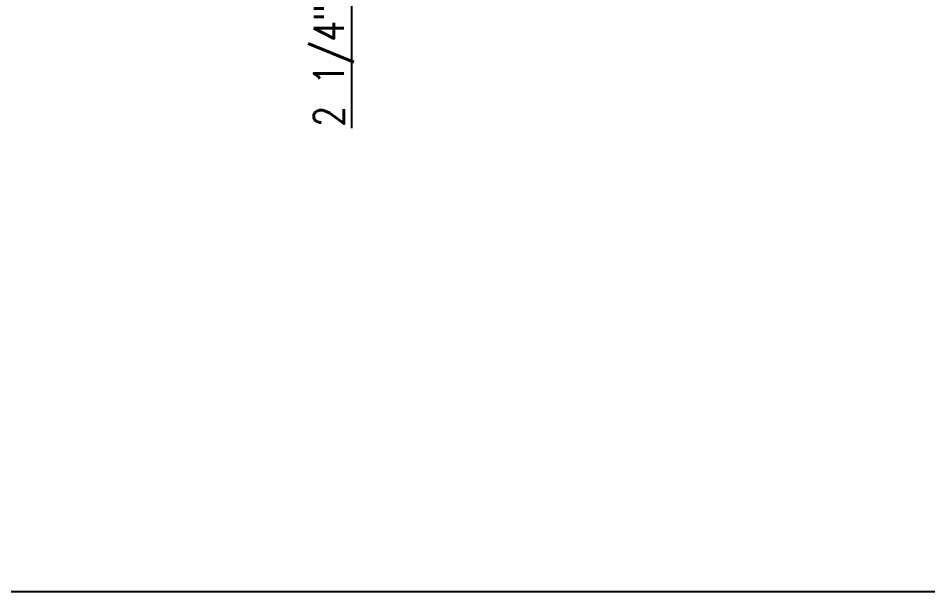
# Model space of a CAD drawing. Header units: inches. Extents: x 1985 to 11287, y 379 to 4336.
# Drawn here: x 7134.18 to 7179.65, y 3266.28 to 3294.96 of the extents above; entities that cross this region are included whole.
import ezdxf

# ---------------------------------------------------------------- set-up
doc = ezdxf.new("R2010")
doc.units = ezdxf.units.IN
doc.header["$MEASUREMENT"] = 0
doc.layers.get('0').update_dxf_attribs({"linetype": 'CONTINUOUS'})
doc.layers.get('Defpoints').update_dxf_attribs({"linetype": 'CONTINUOUS'})
doc.layers.add('COTE1-1 99', color=7, linetype='CONTINUOUS')
doc.layers.add('separation 99', color=3, linetype='CONTINUOUS')
doc.styles.get("Standard").update_dxf_attribs({"font": 'txt.shx', "width": 0.8})
doc.dimstyles.new('Elevation', dxfattribs={"dimscale": 2, "dimtxt": 0.75, "dimasz": 0.0625, "dimexe": 0.0625, "dimexo": 0.0625, "dimgap": 0.0625, "dimtad": 1, "dimdec": 5, "dimzin": 0, "dimdsep": 46, "dimlunit": 5, "dimtxsty": 'Standard', "dimblk1": 'OBLIQUE', "dimblk2": 'OBLIQUE', "dimsah": 1, "dimcen": 2, "dimdle": 0.0625, "dimclrd": 1, "dimclre": 1, "dimadec": 1, "dimazin": 0, "dimtfac": 0.375, "dimtdec": 5, "dimtmove": 0, "dimatfit": 3, "dimldrblk": 'OBLIQUE', "dimfxl": 1, "dimfrac": 2, "dimtolj": 1, "dimtzin": 0, "dimarcsym": 0})

# ---------------------------------------------------------------- blocks, each defined once
blk = doc.blocks.new('_OBLIQUE')
at = {"color": 0, "linetype": 'ByBlock'}
blk.add_line((-0.5, -0.5), (0.5, 0.5), dxfattribs=at)
blk = doc.blocks.new('*D1067')
at = {"layer": 'COTE1-1 99', "color": 1, "lineweight": -2}
for p, q in [((7147.659, 3298.094), (7150.966, 3298.094)), ((7150.841, 3298.094), (7150.841, 3295.719)), ((7147.659, 3295.844), (7150.966, 3295.844)), ((7150.841, 3295.844), (7150.841, 3289.469))]:
    blk.add_line(p, q, dxfattribs=at)
at = {"layer": 'Defpoints', "color": 0}
for p in [(7147.534, 3298.094), (7150.841, 3298.094), (7147.534, 3295.844)]:
    blk.add_point(p, dxfattribs=at)
at = {"layer": 'COTE1-1 99', "color": 1, "lineweight": -2, "xscale": 0.125, "yscale": 0.125, "zscale": 0.125}
for p, rotation in [((7150.841, 3298.094), 90), ((7150.841, 3295.844), 270)]:
    blk.add_blockref('_OBLIQUE', p, dxfattribs=dict(at, rotation=rotation))
at = {"layer": 'COTE1-1 99', "color": 0, "insert": (7149.966, 3292.594), "char_height": 1.5, "attachment_point": 5, "rotation": 90}
blk.add_mtext('\\A1;2 1/4"', dxfattribs=at)

msp = doc.modelspace()

# ---------------------------------------------------------------- linework, layer by layer
at = {"layer": 'separation 99'}
msp.add_lwpolyline([(9954.635727, 3266.28393), (7087.963638, 3266.28393), (7087.963638, 4336.37128), (9954.635727, 4336.37128)], close=True, dxfattribs=at)

# ---------------------------------------------------------------- dimensions: what is measured, and where the dimension line sits
at = {"layer": 'COTE1-1 99'}
dim = msp.add_linear_dim(base=(7150.841004, 3298.093766), p1=(7147.534449, 3295.843766), p2=(7147.534449, 3298.093766), angle=90, dimstyle='Elevation', override={"dimpost": '"'}, dxfattribs=at)
dim.commit()
dim.dimension.update_dxf_attribs({"geometry": '*D1067', "text_midpoint": (7150.841004, 3292.593766), "dimtype": 160})

doc.saveas('drawing.dxf')
